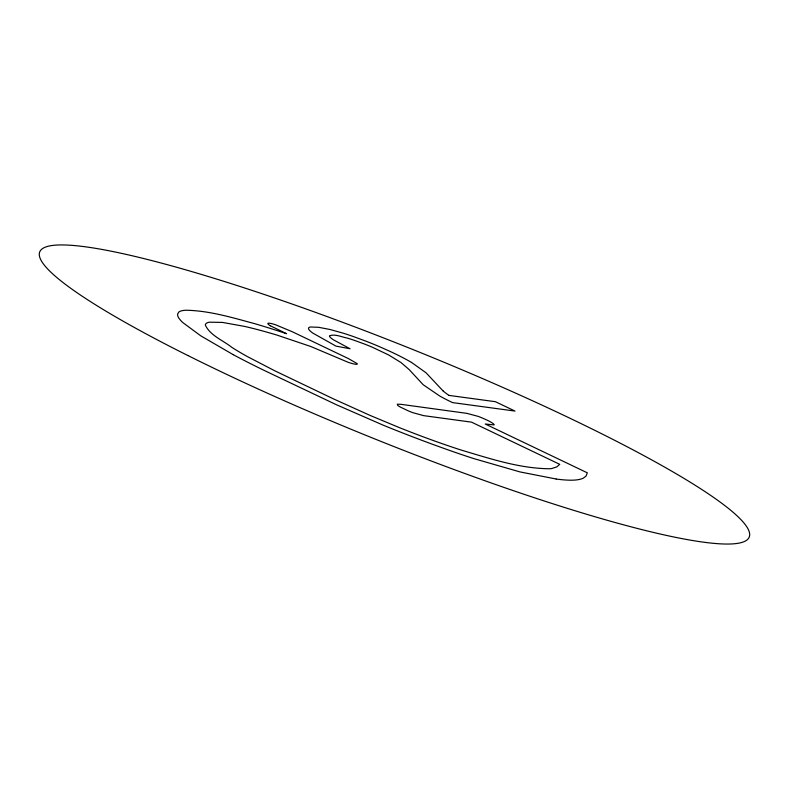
<?xml version="1.0" encoding="UTF-8"?>
<svg xmlns="http://www.w3.org/2000/svg" width="789" height="789" viewBox="0 0 789 789"><rect width="100%" height="100%" fill="white"/><g stroke="black" fill="none" stroke-linecap="round" stroke-linejoin="round"><path stroke-width="1.18" d="M449.069 395.417L495.403 401.7L515 411.069L452.57 402.607A45.022 5.72 21.9 0 1 439.739 396.009L423.21 384.766L409.225 369.637L400.999 362.536L388.661 354.971L372.576 347.338A32.152 4.083 21.9 0 0 364.626 344.093L354.823 340.523A34.746 4.418 21.9 0 0 347.259 338.087C341.627 337.011 335.128 333.767 329.546 335.749A35.249 4.478 21.9 0 0 329.93 336.942A36.028 4.576 21.9 0 0 330.699 337.751A34.588 4.399 21.9 0 0 333.333 339.773L350.079 348.768L336.006 346.124L312.779 333.076A52.281 6.647 21.9 0 1 309.525 330.305A55.269 7.022 21.9 0 1 308.519 328.727L308.765 327.622L310.264 326.981L318.638 327.307L329.901 329.467L343.294 333.205A54.707 6.953 21.9 0 1 353.413 336.558L366.5 341.39A51.788 6.578 21.9 0 1 379.272 346.598L389.273 351.036A64.471 8.196 21.9 0 1 394.194 353.354A62.242 7.91 21.9 0 1 411.454 362.398M556.087 479.002L519.951 471.911L473.794 458.596A163.007 20.711 21.9 0 1 446.682 449.395L434.729 445.095A191.076 24.281 21.9 0 1 383.099 425.133L336.282 404.678L269.019 372.733A193.907 24.637 21.9 0 1 233.189 354.656M270.331 325.768L286.575 333.708L279.908 331.498A172.091 21.865 21.9 0 0 254.867 323.717C232.36 317.632 209.539 310.688 186.056 310.235A175.355 22.279 21.9 0 0 178.807 312.079L177.604 314.042L177.712 315.728A163.727 20.8 21.9 0 0 182.801 322.573L200.82 335.867L233.189 354.656M411.483 362.407L426.05 372.793L442.974 390.821M449.02 395.397A81.425 10.346 21.9 0 1 443.033 390.841M270.302 325.768A11.756 1.489 21.9 0 1 268.27 324.299L267.925 323.796A14.991 1.903 21.9 0 1 270.065 323.312L271.771 323.658A13.285 1.686 21.9 0 1 275.568 324.762L292.344 331.774L348.334 358.551L357.082 363.561A13.877 1.765 21.9 0 1 356.746 364.301L356.007 364.291A18.108 2.298 21.9 0 1 355.001 364.173L353.837 363.946A14.35 1.825 21.9 0 1 348.176 362.309L310.669 346.46L276.653 334.99A166.479 21.155 21.9 0 0 244.422 326.37L222.459 322.415L209.371 322.188A144.318 18.334 21.9 0 0 205.308 325.019C210.13 335.562 222.971 340.306 231.71 347.259A135.915 17.269 21.9 0 0 247.184 356.48L274.73 370.771L333.648 398.968L370.189 415.468L398.899 427.431A137.631 17.486 21.9 0 0 427.135 438.28A142.947 18.167 21.9 0 0 441.081 443.29A140.284 17.822 21.9 0 0 461.23 450.085C489.959 458.577 519.27 468.469 549.529 468.755A176.677 22.447 21.9 0 0 551.846 468.498L556.768 466.891L559.746 464.336L471.526 422.145L423.693 415.645L412.795 412.657A13.512 1.716 21.9 0 1 408.021 410.744L400.496 407.144A13.571 1.726 21.9 0 1 397.656 405.339L397.301 404.195L400.802 404.303L466.851 413.357L477.897 416.296A12.249 1.558 21.9 0 1 482.513 418.091L487.198 420.192A14.32 1.825 21.9 0 1 492.701 423.269L493.875 424.235A12.723 1.617 21.9 0 1 494.082 424.916L485.235 424.009L587.351 472.838L585.98 476.161L583.249 478.173A289.277 36.758 21.9 0 1 579.077 479.495A244.117 31.018 21.9 0 1 556.166 479.041M187.782 355.474A382.3 48.573 21.9 0 0 747.982 539.035A382.3 48.573 21.9 0 0 247.736 288.991A382.3 48.573 21.9 0 0 187.782 355.474"/></g></svg>
